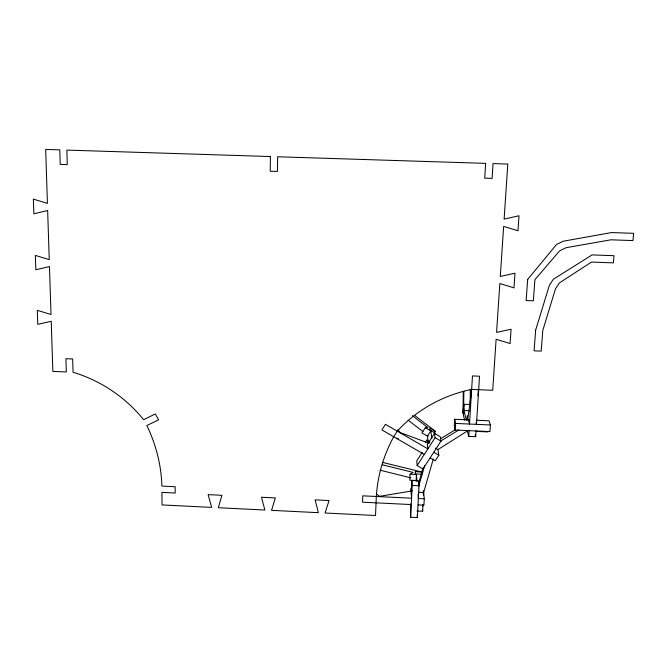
<?xml version="1.0" encoding="UTF-8"?>
<svg xmlns="http://www.w3.org/2000/svg" width="667" height="667" viewBox="0 0 667 667"><rect width="100%" height="100%" fill="white"/><g stroke="black" fill="none" stroke-linecap="round" stroke-linejoin="round"><path stroke-width="1" d="M470.16 404.002L470.327 389.511M463.857 391.304L463.665 405.786L464.274 404.285L469.86 404.527M463.273 391.679L462.981 413.523L463.357 407.37L463.84 409.23L463.465 415.424L464.674 420.227M410.047 474.187L409.755 480.19L416.125 480.49L416.425 474.487L410.047 474.187L413.098 472.394L382.316 464.807M410.78 491.329L410.939 488.219M410.722 503.843L410.622 517.242L417.392 517.575L419.018 485.743L418.601 480.832L411.873 480.515L411.222 493.705M410.622 517.242L412.198 485.418L411.873 480.515M415.207 474.671L415.358 471.694L421.686 471.994L421.527 474.971M422.553 506.62L422.661 504.552M423.203 494.197L423.362 491.079M416.958 510.989L422.67 511.272L423.036 504.36M423.495 495.473L423.653 492.504L433.308 458.988M423.495 490.862L424.262 498.816L423.929 505.186L418.042 504.902M469.251 419.918L454.686 419.276L454.302 425.796L455.211 430.032L489.953 431.591L490.395 424.979L489.011 420.802L476.53 420.243M455.211 430.032L455.603 423.428L454.686 419.276M466.433 420.31L463.898 410.497L464.274 404.285M467.108 419.51L467.334 415.833L467.542 419.818M476.046 430.965L475.679 436.677L468.743 436.36L469.101 430.657M467.725 419.801L471.369 392.496L471.194 389.511M477.947 395.831L478.239 390.812M418.467 483.833L423.011 468.126M418.676 486.26L424.671 465.524M412.239 415.599L427.847 427.58L425.313 427.705L421.953 432.95L427.447 436.143L428.056 441.02M427.447 436.143L430.824 430.899L425.313 427.705M425.313 442.404L426.813 440.078L430.082 441.971M434.1 432.925L435.217 431.199L414.649 415.433M422.269 452.284L416.733 460.88L417.125 465.541L422.978 468.918L440.995 441.112L440.278 436.743L434.467 433.375L427.264 444.547M417.125 465.541L435.101 437.694L434.467 433.375M435.518 448.141L437.986 449.575L438.844 455.228L435.234 460.789L430.157 457.845M437.986 449.575L467.384 430.982L468.743 436.36M440.754 438.636L454.886 429.99M440.22 441.337L458.896 429.923M412.356 490.845L379.706 496.315L376.38 493.964M463.898 410.497L469.476 410.747M455.603 423.428L490.395 424.979M475.579 431.349L487.869 431.908M421.894 474.229L415.533 473.929L415.358 471.694M412.198 485.418L419.018 485.743M418.876 492.279L423.653 492.504M424.262 498.816L418.367 498.532L418.042 494.48M411.256 504.569L362.531 502.184L362.773 495.831L411.564 498.207L411.247 493.146M382.399 462.364L421.686 471.994M380.09 470.185L410.814 477.872M396.64 438.177L398.566 438.878M428.956 443.255L400.2 432.575L397.799 429.731M426.655 435.243L428.222 436.151M433.758 452.284L438.844 455.228M424.287 454.452L381.899 429.932L385.443 424.312L427.881 448.883L427.339 444.422M435.217 431.199L429.756 428.022L430.023 430.007L435.518 433.2M435.101 437.694L440.995 441.112M408.129 420.16L422.861 431.541M426.813 440.078L429.298 442.905M475.988 422.695L476.463 424.362L479.523 376.213L472.486 375.913L469.51 424.045L468.401 419.885M475.196 434.876L475.679 436.677M430.824 430.899L431.874 438.586M422.519 509.555L422.67 511.272M416.425 474.487L416.992 481.516M417.192 514.932L417.392 517.575M270.435 156.545L270.21 171.211L277.405 171.444L277.655 156.77L485.651 163.365L484.734 178.164L492.088 178.406L493.03 163.598L507.795 164.065L504.127 219.135L519.009 215.749L517.959 230.765L503.643 226.38L500.3 276.463L514.999 273.203L513.974 287.852L499.833 283.525L496.573 332.374L511.08 329.248L510.08 343.53L496.115 339.27L492.713 390.303L471.652 389.395A134.559 124.987 -4.8 0 0 397.257 431.157L393.705 436.76A161.114 149.308 -7.9 0 0 376.313 496.49L375.521 515.508L325.071 513.006L329.056 500.55L315.116 499.866L318.367 512.673L271.544 510.355L275.346 497.924L261.489 497.248L264.874 510.03L218.301 507.72L221.928 495.314L208.146 494.639L211.664 507.395L162.039 504.936L161.939 492.379L175.188 493.03L175.154 486.727L161.889 486.076A156.687 141.763 33.5 0 0 146.857 425.521L158.596 419.835L155.319 413.974L143.58 419.676A131.424 119.46 31.5 0 0 73.045 372.261L72.67 358.996L65.916 358.713L66.308 371.969L52.851 371.394L51.234 321.277L37.777 324.345L37.285 310.338L51.017 314.516L49.466 266.567L35.851 269.76L35.343 255.403L49.241 259.638L47.649 210.514L33.867 213.824L33.35 199.116L47.424 203.41L45.673 149.425L59.797 149.867L60.222 164.399L67.267 164.624L66.858 150.092L270.435 156.545M527.68 279.406L526.146 300.542L533.342 300.817L534.909 279.681L559.588 250.867L566.275 247.657L610.88 239.812L632.958 240.587L633.65 233.333L611.531 232.566L563.282 241.212L556.586 244.43L527.68 279.406M535.643 330.14L534.084 350.825L541.204 351.117L542.796 330.423L555.436 288.994L559.396 282.916L591.446 262.081L613.382 262.873L614.032 255.703L592.071 254.911L553.302 279.29L549.35 285.368L535.643 330.14"/></g></svg>
